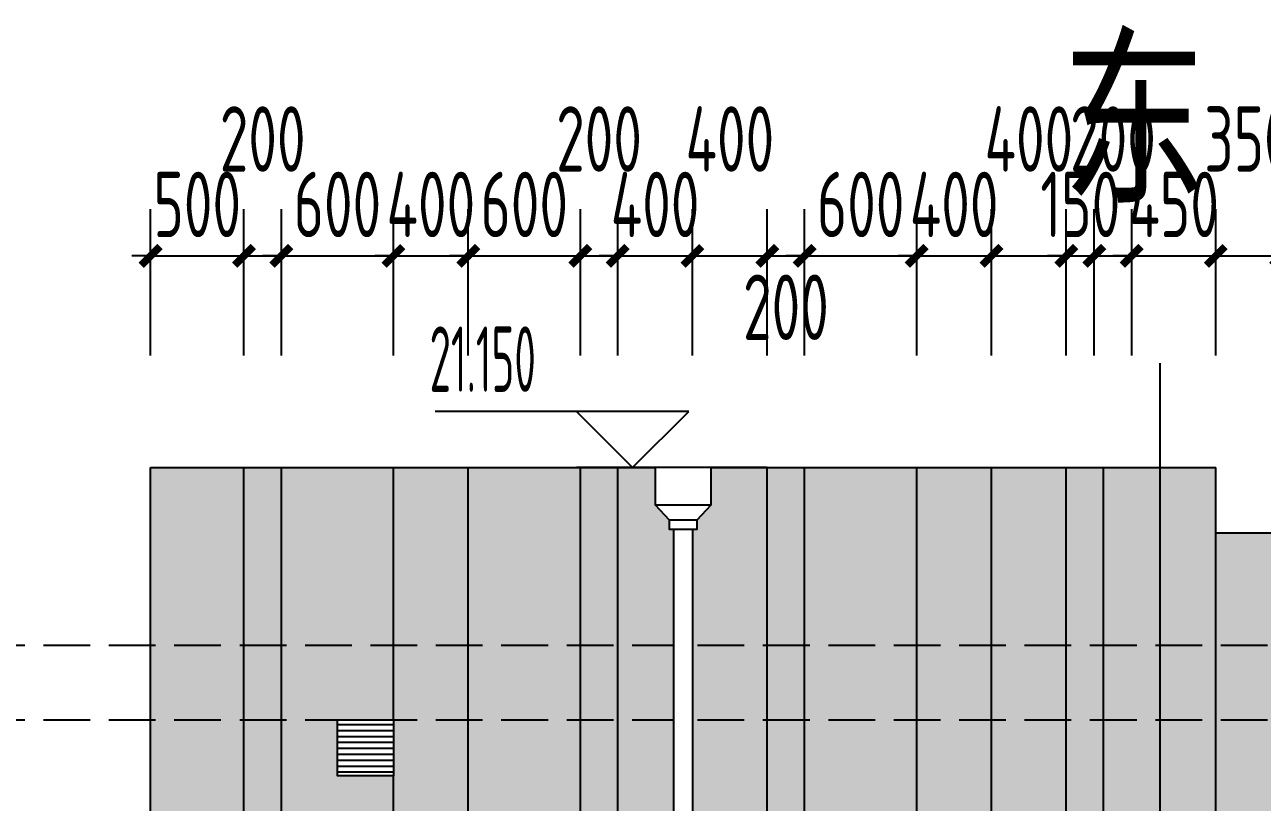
# Model space of a CAD drawing. Extents: x -863035 to 270371, y -8918 to 240488.
# Drawn here: x -26369 to -19747, y 151032 to 155190 of the extents above; entities that cross this region are included whole.
import ezdxf

# ---------------------------------------------------------------- set-up
doc = ezdxf.new("R2010")
doc.units = 0
doc.header["$LTSCALE"] = 1000
doc.header["$MEASUREMENT"] = 0
doc.linetypes.add('109-34 轴网$0$L1$0$$AUDIT_BAD_LTYPE1', pattern=[0])
doc.linetypes.add('DASH', pattern=[0.35, 0.25, -0.1])
for name, color, linetype in [('01-标注_尺寸', 124, 'Continuous'), ('01-标注_标高', 200, 'Continuous'), ('02-TEXT_标注', 130, 'Continuous'), ('05-填充_156', 156, 'Continuous'), ('A-C_窗', 140, 'Continuous'), ('A_AXIS-轴线', 36, 'Continuous'), ('E-墙面分格', 146, 'Continuous'), ('E-立面轮廓', 241, 'Continuous')]:
    doc.layers.add(name, color=color, linetype=linetype)
doc.layers.add('04-不打印_辅助线', color=165, linetype='Continuous', plot=False)
doc.styles.add('_TCH_DIM', font='ROS1', dxfattribs={"width": 0.75, "bigfont": 'JD'})
doc.styles.add('_TCH_DIM_T3', font='ROS1', dxfattribs={"width": 0.75, "bigfont": 'JD'})
doc.styles.add('_TCH_LABEL', font='', dxfattribs={"width": 0.75})
doc.styles.get('_TCH_LABEL').set_extended_font_data('SimSun')
doc.dimstyles.new('_TCH_ARCH&&100', dxfattribs={"dimtxt": 350, "dimasz": 100, "dimexe": 250, "dimexo": 300, "dimgap": 100, "dimtad": 1, "dimdec": 0, "dimzin": 0, "dimdsep": 46, "dimtxsty": '_TCH_DIM_T3', "dimblk": 'ARCHTICK', "dimcen": 0.09, "dimclrt": 7, "dimazin": 2, "dimtfac": 1, "dimtdec": 0, "dimtix": 1, "dimtmove": 2, "dimatfit": 3, "dimfxl": 0, "dimtolj": 1, "dimtzin": 0, "dimarcsym": 0})

# ---------------------------------------------------------------- blocks, each defined once
blk = doc.blocks.new('DQPOKDAIPOEWA')
at = {"linetype": '109-34 轴网$0$L1$0$$AUDIT_BAD_LTYPE1'}
blk.add_wipeout([(99294.7, 262836.7), (99294.7, 262536.7), (99594.7, 262536.7), (99594.7, 262836.7)], dxfattribs=at)
at = {"layer": 'A-C_窗'}
h = blk.add_hatch(dxfattribs=at)
h.set_pattern_fill('ANSI31', color=256, scale=20, angle=135)
h.set_pattern_definition([(180, (0, -3e-11), (2e-14, -31.75), [])])
h.paths.add_polyline_path([(99294.7, 262836.7), (99594.7, 262836.7), (99594.7, 262536.7), (99294.7, 262536.7)])
blk.add_lwpolyline([(99294.7, 262836.7), (99594.7, 262836.7), (99594.7, 262536.7), (99294.7, 262536.7)], close=True, dxfattribs=at)
blk = doc.blocks.new('_RAINH')
blk.add_lwpolyline([(-150, 0), (-150, -200), (150, -200), (150, 0)], close=True)
for points in [[(-150, -200), (-75, -280), (75, -280), (150, -200)], [(-75, -280), (-75, -330), (75, -330), (75, -280)]]:
    blk.add_lwpolyline(points)
blk = doc.blocks.new('_ArchTick')
at = {"color": 0, "linetype": 'ByBlock', "const_width": 0.4}
blk.add_lwpolyline([(-0.5, -0.5), (0.5, 0.5)], dxfattribs=at)
blk = doc.blocks.new('*D1372')
at = {"layer": '01-标注_尺寸', "color": 0, "linetype": '109-34 轴网$0$L1$0$$AUDIT_BAD_LTYPE1', "lineweight": -2, "transparency": 16777216}
for p, q in [((-25695.7, 153421.9), (-25695.7, 154204.3)), ((-25195.7, 153421.9), (-25195.7, 154204.3)), ((-25695.7, 153954.3), (-25795.7, 153954.3)), ((-25695.7, 153954.3), (-25195.7, 153954.3)), ((-25195.7, 153954.3), (-25095.7, 153954.3))]:
    blk.add_line(p, q, dxfattribs=at)
at = {"layer": 'Defpoints', "color": 0, "linetype": '109-34 轴网$0$L1$0$$AUDIT_BAD_LTYPE1', "transparency": 16777216}
for p in [(-25195.7, 153954.3), (-25695.7, 153121.9), (-25195.7, 153121.9)]:
    blk.add_point(p, dxfattribs=at)
at = {"layer": '01-标注_尺寸', "color": 0, "linetype": '109-34 轴网$0$L1$0$$AUDIT_BAD_LTYPE1', "lineweight": -2, "transparency": 16777216, "xscale": 100, "yscale": 100, "zscale": 100}
blk.add_blockref('_ArchTick', (-25695.7, 153954.3), dxfattribs=at)
at = {"layer": '01-标注_尺寸', "color": 0, "linetype": '109-34 轴网$0$L1$0$$AUDIT_BAD_LTYPE1', "lineweight": -2, "transparency": 16777216, "xscale": 100, "yscale": 100, "zscale": 100, "rotation": 180}
blk.add_blockref('_ArchTick', (-25195.7, 153954.3), dxfattribs=at)
at = {"layer": '01-标注_尺寸', "color": 7, "linetype": '109-34 轴网$0$L1$0$$AUDIT_BAD_LTYPE1', "transparency": 16777216, "insert": (-25445.7, 154229.3), "char_height": 350, "attachment_point": 5, "style": '_TCH_DIM_T3'}
blk.add_mtext('\\A1;500', dxfattribs=at)
blk = doc.blocks.new('*D1373')
at = {"layer": '01-标注_尺寸', "color": 0, "linetype": '109-34 轴网$0$L1$0$$AUDIT_BAD_LTYPE1', "lineweight": -2, "transparency": 16777216}
for p, q in [((-25195.7, 153421.9), (-25195.7, 154204.3)), ((-24995.7, 153421.9), (-24995.7, 154204.3)), ((-25195.7, 153954.3), (-24995.7, 153954.3))]:
    blk.add_line(p, q, dxfattribs=at)
at = {"layer": 'Defpoints', "color": 0, "linetype": '109-34 轴网$0$L1$0$$AUDIT_BAD_LTYPE1', "transparency": 16777216}
for p in [(-24995.7, 153954.3), (-25195.7, 153121.9), (-24995.7, 153121.9)]:
    blk.add_point(p, dxfattribs=at)
at = {"layer": '01-标注_尺寸', "color": 0, "linetype": '109-34 轴网$0$L1$0$$AUDIT_BAD_LTYPE1', "lineweight": -2, "transparency": 16777216, "xscale": 100, "yscale": 100, "zscale": 100, "rotation": 180}
blk.add_blockref('_ArchTick', (-25195.7, 153954.3), dxfattribs=at)
at = {"layer": '01-标注_尺寸', "color": 0, "linetype": '109-34 轴网$0$L1$0$$AUDIT_BAD_LTYPE1', "lineweight": -2, "transparency": 16777216, "xscale": 100, "yscale": 100, "zscale": 100}
blk.add_blockref('_ArchTick', (-24995.7, 153954.3), dxfattribs=at)
at = {"layer": '01-标注_尺寸', "color": 7, "linetype": '109-34 轴网$0$L1$0$$AUDIT_BAD_LTYPE1', "transparency": 16777216, "insert": (-25095.7, 154579.3), "char_height": 350, "attachment_point": 5, "style": '_TCH_DIM_T3'}
blk.add_mtext('\\A1;200', dxfattribs=at)
blk = doc.blocks.new('*D1374')
at = {"layer": '01-标注_尺寸', "color": 0, "linetype": '109-34 轴网$0$L1$0$$AUDIT_BAD_LTYPE1', "lineweight": -2, "transparency": 16777216}
for p, q in [((-24995.7, 153421.9), (-24995.7, 154204.3)), ((-24395.7, 153421.9), (-24395.7, 154204.3)), ((-24995.7, 153954.3), (-25095.7, 153954.3)), ((-24995.7, 153954.3), (-24395.7, 153954.3)), ((-24395.7, 153954.3), (-24295.7, 153954.3))]:
    blk.add_line(p, q, dxfattribs=at)
at = {"layer": 'Defpoints', "color": 0, "linetype": '109-34 轴网$0$L1$0$$AUDIT_BAD_LTYPE1', "transparency": 16777216}
for p in [(-24395.7, 153954.3), (-24995.7, 153121.9), (-24395.7, 153121.9)]:
    blk.add_point(p, dxfattribs=at)
at = {"layer": '01-标注_尺寸', "color": 0, "linetype": '109-34 轴网$0$L1$0$$AUDIT_BAD_LTYPE1', "lineweight": -2, "transparency": 16777216, "xscale": 100, "yscale": 100, "zscale": 100}
blk.add_blockref('_ArchTick', (-24995.7, 153954.3), dxfattribs=at)
at = {"layer": '01-标注_尺寸', "color": 0, "linetype": '109-34 轴网$0$L1$0$$AUDIT_BAD_LTYPE1', "lineweight": -2, "transparency": 16777216, "xscale": 100, "yscale": 100, "zscale": 100, "rotation": 180}
blk.add_blockref('_ArchTick', (-24395.7, 153954.3), dxfattribs=at)
at = {"layer": '01-标注_尺寸', "color": 7, "linetype": '109-34 轴网$0$L1$0$$AUDIT_BAD_LTYPE1', "transparency": 16777216, "insert": (-24695.7, 154229.3), "char_height": 350, "attachment_point": 5, "style": '_TCH_DIM_T3'}
blk.add_mtext('\\A1;600', dxfattribs=at)
blk = doc.blocks.new('*D1375')
at = {"layer": '01-标注_尺寸', "color": 0, "linetype": '109-34 轴网$0$L1$0$$AUDIT_BAD_LTYPE1', "lineweight": -2, "transparency": 16777216}
for p, q in [((-24395.7, 153421.9), (-24395.7, 154204.3)), ((-23995.7, 153421.9), (-23995.7, 154204.3)), ((-24395.7, 153954.3), (-24495.7, 153954.3)), ((-24395.7, 153954.3), (-23995.7, 153954.3)), ((-23995.7, 153954.3), (-23895.7, 153954.3))]:
    blk.add_line(p, q, dxfattribs=at)
at = {"layer": 'Defpoints', "color": 0, "linetype": '109-34 轴网$0$L1$0$$AUDIT_BAD_LTYPE1', "transparency": 16777216}
for p in [(-23995.7, 153954.3), (-24395.7, 153121.9), (-23995.7, 153121.9)]:
    blk.add_point(p, dxfattribs=at)
at = {"layer": '01-标注_尺寸', "color": 0, "linetype": '109-34 轴网$0$L1$0$$AUDIT_BAD_LTYPE1', "lineweight": -2, "transparency": 16777216, "xscale": 100, "yscale": 100, "zscale": 100}
blk.add_blockref('_ArchTick', (-24395.7, 153954.3), dxfattribs=at)
at = {"layer": '01-标注_尺寸', "color": 0, "linetype": '109-34 轴网$0$L1$0$$AUDIT_BAD_LTYPE1', "lineweight": -2, "transparency": 16777216, "xscale": 100, "yscale": 100, "zscale": 100, "rotation": 180}
blk.add_blockref('_ArchTick', (-23995.7, 153954.3), dxfattribs=at)
at = {"layer": '01-标注_尺寸', "color": 7, "linetype": '109-34 轴网$0$L1$0$$AUDIT_BAD_LTYPE1', "transparency": 16777216, "insert": (-24195.7, 154229.3), "char_height": 350, "attachment_point": 5, "style": '_TCH_DIM_T3'}
blk.add_mtext('\\A1;400', dxfattribs=at)
blk = doc.blocks.new('*D1376')
at = {"layer": '01-标注_尺寸', "color": 0, "linetype": '109-34 轴网$0$L1$0$$AUDIT_BAD_LTYPE1', "lineweight": -2, "transparency": 16777216}
for p, q in [((-23995.7, 153421.9), (-23995.7, 154204.3)), ((-23395.7, 153421.9), (-23395.7, 154204.3)), ((-23995.7, 153954.3), (-24095.7, 153954.3)), ((-23995.7, 153954.3), (-23395.7, 153954.3)), ((-23395.7, 153954.3), (-23295.7, 153954.3))]:
    blk.add_line(p, q, dxfattribs=at)
at = {"layer": 'Defpoints', "color": 0, "linetype": '109-34 轴网$0$L1$0$$AUDIT_BAD_LTYPE1', "transparency": 16777216}
for p in [(-23395.7, 153954.3), (-23995.7, 153121.9), (-23395.7, 153121.9)]:
    blk.add_point(p, dxfattribs=at)
at = {"layer": '01-标注_尺寸', "color": 0, "linetype": '109-34 轴网$0$L1$0$$AUDIT_BAD_LTYPE1', "lineweight": -2, "transparency": 16777216, "xscale": 100, "yscale": 100, "zscale": 100}
blk.add_blockref('_ArchTick', (-23995.7, 153954.3), dxfattribs=at)
at = {"layer": '01-标注_尺寸', "color": 0, "linetype": '109-34 轴网$0$L1$0$$AUDIT_BAD_LTYPE1', "lineweight": -2, "transparency": 16777216, "xscale": 100, "yscale": 100, "zscale": 100, "rotation": 180}
blk.add_blockref('_ArchTick', (-23395.7, 153954.3), dxfattribs=at)
at = {"layer": '01-标注_尺寸', "color": 7, "linetype": '109-34 轴网$0$L1$0$$AUDIT_BAD_LTYPE1', "transparency": 16777216, "insert": (-23695.7, 154229.3), "char_height": 350, "attachment_point": 5, "style": '_TCH_DIM_T3'}
blk.add_mtext('\\A1;600', dxfattribs=at)
blk = doc.blocks.new('*D1377')
at = {"layer": '01-标注_尺寸', "color": 0, "linetype": '109-34 轴网$0$L1$0$$AUDIT_BAD_LTYPE1', "lineweight": -2, "transparency": 16777216}
for p, q in [((-23395.7, 153421.9), (-23395.7, 154204.3)), ((-23195.7, 153421.9), (-23195.7, 154204.3)), ((-23395.7, 153954.3), (-23195.7, 153954.3))]:
    blk.add_line(p, q, dxfattribs=at)
at = {"layer": 'Defpoints', "color": 0, "linetype": '109-34 轴网$0$L1$0$$AUDIT_BAD_LTYPE1', "transparency": 16777216}
for p in [(-23195.7, 153954.3), (-23395.7, 153121.9), (-23195.7, 153121.9)]:
    blk.add_point(p, dxfattribs=at)
at = {"layer": '01-标注_尺寸', "color": 0, "linetype": '109-34 轴网$0$L1$0$$AUDIT_BAD_LTYPE1', "lineweight": -2, "transparency": 16777216, "xscale": 100, "yscale": 100, "zscale": 100, "rotation": 180}
blk.add_blockref('_ArchTick', (-23395.7, 153954.3), dxfattribs=at)
at = {"layer": '01-标注_尺寸', "color": 0, "linetype": '109-34 轴网$0$L1$0$$AUDIT_BAD_LTYPE1', "lineweight": -2, "transparency": 16777216, "xscale": 100, "yscale": 100, "zscale": 100}
blk.add_blockref('_ArchTick', (-23195.7, 153954.3), dxfattribs=at)
at = {"layer": '01-标注_尺寸', "color": 7, "linetype": '109-34 轴网$0$L1$0$$AUDIT_BAD_LTYPE1', "transparency": 16777216, "insert": (-23295.7, 154579.3), "char_height": 350, "attachment_point": 5, "style": '_TCH_DIM_T3'}
blk.add_mtext('\\A1;200', dxfattribs=at)
blk = doc.blocks.new('*D1378')
at = {"layer": '01-标注_尺寸', "color": 0, "linetype": '109-34 轴网$0$L1$0$$AUDIT_BAD_LTYPE1', "lineweight": -2, "transparency": 16777216}
for p, q in [((-23195.7, 153421.9), (-23195.7, 154204.3)), ((-22795.7, 153421.9), (-22795.7, 154204.3)), ((-23195.7, 153954.3), (-23295.7, 153954.3)), ((-23195.7, 153954.3), (-22795.7, 153954.3)), ((-22795.7, 153954.3), (-22695.7, 153954.3))]:
    blk.add_line(p, q, dxfattribs=at)
at = {"layer": 'Defpoints', "color": 0, "linetype": '109-34 轴网$0$L1$0$$AUDIT_BAD_LTYPE1', "transparency": 16777216}
for p in [(-22795.7, 153954.3), (-23195.7, 153121.9), (-22795.7, 153121.9)]:
    blk.add_point(p, dxfattribs=at)
at = {"layer": '01-标注_尺寸', "color": 0, "linetype": '109-34 轴网$0$L1$0$$AUDIT_BAD_LTYPE1', "lineweight": -2, "transparency": 16777216, "xscale": 100, "yscale": 100, "zscale": 100}
blk.add_blockref('_ArchTick', (-23195.7, 153954.3), dxfattribs=at)
at = {"layer": '01-标注_尺寸', "color": 0, "linetype": '109-34 轴网$0$L1$0$$AUDIT_BAD_LTYPE1', "lineweight": -2, "transparency": 16777216, "xscale": 100, "yscale": 100, "zscale": 100, "rotation": 180}
blk.add_blockref('_ArchTick', (-22795.7, 153954.3), dxfattribs=at)
at = {"layer": '01-标注_尺寸', "color": 7, "linetype": '109-34 轴网$0$L1$0$$AUDIT_BAD_LTYPE1', "transparency": 16777216, "insert": (-22995.7, 154229.3), "char_height": 350, "attachment_point": 5, "style": '_TCH_DIM_T3'}
blk.add_mtext('\\A1;400', dxfattribs=at)
blk = doc.blocks.new('*D1379')
at = {"layer": '01-标注_尺寸', "color": 0, "linetype": '109-34 轴网$0$L1$0$$AUDIT_BAD_LTYPE1', "lineweight": -2, "transparency": 16777216}
for p, q in [((-22795.7, 153421.9), (-22795.7, 154204.3)), ((-22395.7, 153421.9), (-22395.7, 154204.3)), ((-22795.7, 153954.3), (-22395.7, 153954.3))]:
    blk.add_line(p, q, dxfattribs=at)
at = {"layer": 'Defpoints', "color": 0, "linetype": '109-34 轴网$0$L1$0$$AUDIT_BAD_LTYPE1', "transparency": 16777216}
for p in [(-22395.7, 153954.3), (-22795.7, 153121.9), (-22395.7, 153121.9)]:
    blk.add_point(p, dxfattribs=at)
at = {"layer": '01-标注_尺寸', "color": 0, "linetype": '109-34 轴网$0$L1$0$$AUDIT_BAD_LTYPE1', "lineweight": -2, "transparency": 16777216, "xscale": 100, "yscale": 100, "zscale": 100, "rotation": 180}
blk.add_blockref('_ArchTick', (-22795.7, 153954.3), dxfattribs=at)
at = {"layer": '01-标注_尺寸', "color": 0, "linetype": '109-34 轴网$0$L1$0$$AUDIT_BAD_LTYPE1', "lineweight": -2, "transparency": 16777216, "xscale": 100, "yscale": 100, "zscale": 100}
blk.add_blockref('_ArchTick', (-22395.7, 153954.3), dxfattribs=at)
at = {"layer": '01-标注_尺寸', "color": 7, "linetype": '109-34 轴网$0$L1$0$$AUDIT_BAD_LTYPE1', "transparency": 16777216, "insert": (-22595.7, 154579.3), "char_height": 350, "attachment_point": 5, "style": '_TCH_DIM_T3'}
blk.add_mtext('\\A1;400', dxfattribs=at)
blk = doc.blocks.new('*D1380')
at = {"layer": '01-标注_尺寸', "color": 0, "linetype": '109-34 轴网$0$L1$0$$AUDIT_BAD_LTYPE1', "lineweight": -2, "transparency": 16777216}
for p, q in [((-22395.7, 153421.9), (-22395.7, 154204.3)), ((-22195.7, 153421.9), (-22195.7, 154204.3)), ((-22395.7, 153954.3), (-22195.7, 153954.3))]:
    blk.add_line(p, q, dxfattribs=at)
at = {"layer": 'Defpoints', "color": 0, "linetype": '109-34 轴网$0$L1$0$$AUDIT_BAD_LTYPE1', "transparency": 16777216}
for p in [(-22195.7, 153954.3), (-22395.7, 153121.9), (-22195.7, 153121.9)]:
    blk.add_point(p, dxfattribs=at)
at = {"layer": '01-标注_尺寸', "color": 0, "linetype": '109-34 轴网$0$L1$0$$AUDIT_BAD_LTYPE1', "lineweight": -2, "transparency": 16777216, "xscale": 100, "yscale": 100, "zscale": 100, "rotation": 180}
blk.add_blockref('_ArchTick', (-22395.7, 153954.3), dxfattribs=at)
at = {"layer": '01-标注_尺寸', "color": 0, "linetype": '109-34 轴网$0$L1$0$$AUDIT_BAD_LTYPE1', "lineweight": -2, "transparency": 16777216, "xscale": 100, "yscale": 100, "zscale": 100}
blk.add_blockref('_ArchTick', (-22195.7, 153954.3), dxfattribs=at)
at = {"layer": '01-标注_尺寸', "color": 7, "linetype": '109-34 轴网$0$L1$0$$AUDIT_BAD_LTYPE1', "transparency": 16777216, "insert": (-22295.7, 153679.3), "char_height": 350, "attachment_point": 5, "style": '_TCH_DIM_T3'}
blk.add_mtext('\\A1;200', dxfattribs=at)
blk = doc.blocks.new('*D1381')
at = {"layer": '01-标注_尺寸', "color": 0, "linetype": '109-34 轴网$0$L1$0$$AUDIT_BAD_LTYPE1', "lineweight": -2, "transparency": 16777216}
for p, q in [((-22195.7, 153421.9), (-22195.7, 154204.3)), ((-21595.7, 153421.9), (-21595.7, 154204.3)), ((-22195.7, 153954.3), (-22295.7, 153954.3)), ((-22195.7, 153954.3), (-21595.7, 153954.3)), ((-21595.7, 153954.3), (-21495.7, 153954.3))]:
    blk.add_line(p, q, dxfattribs=at)
at = {"layer": 'Defpoints', "color": 0, "linetype": '109-34 轴网$0$L1$0$$AUDIT_BAD_LTYPE1', "transparency": 16777216}
for p in [(-21595.7, 153954.3), (-22195.7, 153121.9), (-21595.7, 153121.9)]:
    blk.add_point(p, dxfattribs=at)
at = {"layer": '01-标注_尺寸', "color": 0, "linetype": '109-34 轴网$0$L1$0$$AUDIT_BAD_LTYPE1', "lineweight": -2, "transparency": 16777216, "xscale": 100, "yscale": 100, "zscale": 100}
blk.add_blockref('_ArchTick', (-22195.7, 153954.3), dxfattribs=at)
at = {"layer": '01-标注_尺寸', "color": 0, "linetype": '109-34 轴网$0$L1$0$$AUDIT_BAD_LTYPE1', "lineweight": -2, "transparency": 16777216, "xscale": 100, "yscale": 100, "zscale": 100, "rotation": 180}
blk.add_blockref('_ArchTick', (-21595.7, 153954.3), dxfattribs=at)
at = {"layer": '01-标注_尺寸', "color": 7, "linetype": '109-34 轴网$0$L1$0$$AUDIT_BAD_LTYPE1', "transparency": 16777216, "insert": (-21895.7, 154229.3), "char_height": 350, "attachment_point": 5, "style": '_TCH_DIM_T3'}
blk.add_mtext('\\A1;600', dxfattribs=at)
blk = doc.blocks.new('*D1382')
at = {"layer": '01-标注_尺寸', "color": 0, "linetype": '109-34 轴网$0$L1$0$$AUDIT_BAD_LTYPE1', "lineweight": -2, "transparency": 16777216}
for p, q in [((-21595.7, 153421.9), (-21595.7, 154204.3)), ((-21195.7, 153421.9), (-21195.7, 154204.3)), ((-21595.7, 153954.3), (-21695.7, 153954.3)), ((-21595.7, 153954.3), (-21195.7, 153954.3)), ((-21195.7, 153954.3), (-21095.7, 153954.3))]:
    blk.add_line(p, q, dxfattribs=at)
at = {"layer": 'Defpoints', "color": 0, "linetype": '109-34 轴网$0$L1$0$$AUDIT_BAD_LTYPE1', "transparency": 16777216}
for p in [(-21195.7, 153954.3), (-21595.7, 153121.9), (-21195.7, 153121.9)]:
    blk.add_point(p, dxfattribs=at)
at = {"layer": '01-标注_尺寸', "color": 0, "linetype": '109-34 轴网$0$L1$0$$AUDIT_BAD_LTYPE1', "lineweight": -2, "transparency": 16777216, "xscale": 100, "yscale": 100, "zscale": 100}
blk.add_blockref('_ArchTick', (-21595.7, 153954.3), dxfattribs=at)
at = {"layer": '01-标注_尺寸', "color": 0, "linetype": '109-34 轴网$0$L1$0$$AUDIT_BAD_LTYPE1', "lineweight": -2, "transparency": 16777216, "xscale": 100, "yscale": 100, "zscale": 100, "rotation": 180}
blk.add_blockref('_ArchTick', (-21195.7, 153954.3), dxfattribs=at)
at = {"layer": '01-标注_尺寸', "color": 7, "linetype": '109-34 轴网$0$L1$0$$AUDIT_BAD_LTYPE1', "transparency": 16777216, "insert": (-21395.7, 154229.3), "char_height": 350, "attachment_point": 5, "style": '_TCH_DIM_T3'}
blk.add_mtext('\\A1;400', dxfattribs=at)
blk = doc.blocks.new('*D1383')
at = {"layer": '01-标注_尺寸', "color": 0, "linetype": '109-34 轴网$0$L1$0$$AUDIT_BAD_LTYPE1', "lineweight": -2, "transparency": 16777216}
for p, q in [((-21195.7, 153421.9), (-21195.7, 154204.3)), ((-20795.7, 153421.9), (-20795.7, 154204.3)), ((-21195.7, 153954.3), (-20795.7, 153954.3))]:
    blk.add_line(p, q, dxfattribs=at)
at = {"layer": 'Defpoints', "color": 0, "linetype": '109-34 轴网$0$L1$0$$AUDIT_BAD_LTYPE1', "transparency": 16777216}
for p in [(-20795.7, 153954.3), (-21195.7, 153121.9), (-20795.7, 153121.9)]:
    blk.add_point(p, dxfattribs=at)
at = {"layer": '01-标注_尺寸', "color": 0, "linetype": '109-34 轴网$0$L1$0$$AUDIT_BAD_LTYPE1', "lineweight": -2, "transparency": 16777216, "xscale": 100, "yscale": 100, "zscale": 100, "rotation": 180}
blk.add_blockref('_ArchTick', (-21195.7, 153954.3), dxfattribs=at)
at = {"layer": '01-标注_尺寸', "color": 0, "linetype": '109-34 轴网$0$L1$0$$AUDIT_BAD_LTYPE1', "lineweight": -2, "transparency": 16777216, "xscale": 100, "yscale": 100, "zscale": 100}
blk.add_blockref('_ArchTick', (-20795.7, 153954.3), dxfattribs=at)
at = {"layer": '01-标注_尺寸', "color": 7, "linetype": '109-34 轴网$0$L1$0$$AUDIT_BAD_LTYPE1', "transparency": 16777216, "insert": (-20995.7, 154579.3), "char_height": 350, "attachment_point": 5, "style": '_TCH_DIM_T3'}
blk.add_mtext('\\A1;400', dxfattribs=at)
blk = doc.blocks.new('*D1384')
at = {"layer": '01-标注_尺寸', "color": 0, "linetype": '109-34 轴网$0$L1$0$$AUDIT_BAD_LTYPE1', "lineweight": -2, "transparency": 16777216}
for p, q in [((-20795.7, 153421.9), (-20795.7, 154204.3)), ((-20645.7, 153421.9), (-20645.7, 154204.3)), ((-20795.7, 153954.3), (-20895.7, 153954.3)), ((-20795.7, 153954.3), (-20645.7, 153954.3)), ((-20645.7, 153954.3), (-20545.7, 153954.3))]:
    blk.add_line(p, q, dxfattribs=at)
at = {"layer": 'Defpoints', "color": 0, "linetype": '109-34 轴网$0$L1$0$$AUDIT_BAD_LTYPE1', "transparency": 16777216}
for p in [(-20645.7, 153954.3), (-20795.7, 153121.9), (-20645.7, 153121.9)]:
    blk.add_point(p, dxfattribs=at)
at = {"layer": '01-标注_尺寸', "color": 0, "linetype": '109-34 轴网$0$L1$0$$AUDIT_BAD_LTYPE1', "lineweight": -2, "transparency": 16777216, "xscale": 100, "yscale": 100, "zscale": 100}
blk.add_blockref('_ArchTick', (-20795.7, 153954.3), dxfattribs=at)
at = {"layer": '01-标注_尺寸', "color": 0, "linetype": '109-34 轴网$0$L1$0$$AUDIT_BAD_LTYPE1', "lineweight": -2, "transparency": 16777216, "xscale": 100, "yscale": 100, "zscale": 100, "rotation": 180}
blk.add_blockref('_ArchTick', (-20645.7, 153954.3), dxfattribs=at)
at = {"layer": '01-标注_尺寸', "color": 7, "linetype": '109-34 轴网$0$L1$0$$AUDIT_BAD_LTYPE1', "transparency": 16777216, "insert": (-20720.7, 154229.3), "char_height": 350, "attachment_point": 5, "style": '_TCH_DIM_T3'}
blk.add_mtext('\\A1;150', dxfattribs=at)
blk = doc.blocks.new('*D1385')
at = {"layer": '01-标注_尺寸', "color": 0, "linetype": '109-34 轴网$0$L1$0$$AUDIT_BAD_LTYPE1', "lineweight": -2, "transparency": 16777216}
for p, q in [((-20645.7, 153421.9), (-20645.7, 154204.3)), ((-20445.7, 153421.9), (-20445.7, 154204.3)), ((-20645.7, 153954.3), (-20445.7, 153954.3))]:
    blk.add_line(p, q, dxfattribs=at)
at = {"layer": 'Defpoints', "color": 0, "linetype": '109-34 轴网$0$L1$0$$AUDIT_BAD_LTYPE1', "transparency": 16777216}
for p in [(-20445.7, 153954.3), (-20645.7, 153121.9), (-20445.7, 153121.9)]:
    blk.add_point(p, dxfattribs=at)
at = {"layer": '01-标注_尺寸', "color": 0, "linetype": '109-34 轴网$0$L1$0$$AUDIT_BAD_LTYPE1', "lineweight": -2, "transparency": 16777216, "xscale": 100, "yscale": 100, "zscale": 100, "rotation": 180}
blk.add_blockref('_ArchTick', (-20645.7, 153954.3), dxfattribs=at)
at = {"layer": '01-标注_尺寸', "color": 0, "linetype": '109-34 轴网$0$L1$0$$AUDIT_BAD_LTYPE1', "lineweight": -2, "transparency": 16777216, "xscale": 100, "yscale": 100, "zscale": 100}
blk.add_blockref('_ArchTick', (-20445.7, 153954.3), dxfattribs=at)
at = {"layer": '01-标注_尺寸', "color": 7, "linetype": '109-34 轴网$0$L1$0$$AUDIT_BAD_LTYPE1', "transparency": 16777216, "insert": (-20545.7, 154579.3), "char_height": 350, "attachment_point": 5, "style": '_TCH_DIM_T3'}
blk.add_mtext('\\A1;200', dxfattribs=at)
blk = doc.blocks.new('*D1386')
at = {"layer": '01-标注_尺寸', "color": 0, "linetype": '109-34 轴网$0$L1$0$$AUDIT_BAD_LTYPE1', "lineweight": -2, "transparency": 16777216}
for p, q in [((-20445.7, 153421.9), (-20445.7, 154204.3)), ((-19995.7, 153421.9), (-19995.7, 154204.3)), ((-20445.7, 153954.3), (-20545.7, 153954.3)), ((-20445.7, 153954.3), (-19995.7, 153954.3)), ((-19995.7, 153954.3), (-19895.7, 153954.3))]:
    blk.add_line(p, q, dxfattribs=at)
at = {"layer": 'Defpoints', "color": 0, "linetype": '109-34 轴网$0$L1$0$$AUDIT_BAD_LTYPE1', "transparency": 16777216}
for p in [(-19995.7, 153954.3), (-20445.7, 153121.9), (-19995.7, 153121.9)]:
    blk.add_point(p, dxfattribs=at)
at = {"layer": '01-标注_尺寸', "color": 0, "linetype": '109-34 轴网$0$L1$0$$AUDIT_BAD_LTYPE1', "lineweight": -2, "transparency": 16777216, "xscale": 100, "yscale": 100, "zscale": 100}
blk.add_blockref('_ArchTick', (-20445.7, 153954.3), dxfattribs=at)
at = {"layer": '01-标注_尺寸', "color": 0, "linetype": '109-34 轴网$0$L1$0$$AUDIT_BAD_LTYPE1', "lineweight": -2, "transparency": 16777216, "xscale": 100, "yscale": 100, "zscale": 100, "rotation": 180}
blk.add_blockref('_ArchTick', (-19995.7, 153954.3), dxfattribs=at)
at = {"layer": '01-标注_尺寸', "color": 7, "linetype": '109-34 轴网$0$L1$0$$AUDIT_BAD_LTYPE1', "transparency": 16777216, "insert": (-20220.7, 154229.3), "char_height": 350, "attachment_point": 5, "style": '_TCH_DIM_T3'}
blk.add_mtext('\\A1;450', dxfattribs=at)
blk = doc.blocks.new('*D1387')
at = {"layer": '01-标注_尺寸', "color": 0, "linetype": '109-34 轴网$0$L1$0$$AUDIT_BAD_LTYPE1', "lineweight": -2, "transparency": 16777216}
for p, q in [((-19995.7, 153421.9), (-19995.7, 154204.3)), ((-19645.7, 153421.9), (-19645.7, 154204.3)), ((-19995.7, 153954.3), (-19645.7, 153954.3))]:
    blk.add_line(p, q, dxfattribs=at)
at = {"layer": 'Defpoints', "color": 0, "linetype": '109-34 轴网$0$L1$0$$AUDIT_BAD_LTYPE1', "transparency": 16777216}
for p in [(-19645.7, 153954.3), (-19995.7, 153121.9), (-19645.7, 153121.9)]:
    blk.add_point(p, dxfattribs=at)
at = {"layer": '01-标注_尺寸', "color": 0, "linetype": '109-34 轴网$0$L1$0$$AUDIT_BAD_LTYPE1', "lineweight": -2, "transparency": 16777216, "xscale": 100, "yscale": 100, "zscale": 100, "rotation": 180}
blk.add_blockref('_ArchTick', (-19995.7, 153954.3), dxfattribs=at)
at = {"layer": '01-标注_尺寸', "color": 0, "linetype": '109-34 轴网$0$L1$0$$AUDIT_BAD_LTYPE1', "lineweight": -2, "transparency": 16777216, "xscale": 100, "yscale": 100, "zscale": 100}
blk.add_blockref('_ArchTick', (-19645.7, 153954.3), dxfattribs=at)
at = {"layer": '01-标注_尺寸', "color": 7, "linetype": '109-34 轴网$0$L1$0$$AUDIT_BAD_LTYPE1', "transparency": 16777216, "insert": (-19820.7, 154579.3), "char_height": 350, "attachment_point": 5, "style": '_TCH_DIM_T3'}
blk.add_mtext('\\A1;350', dxfattribs=at)

msp = doc.modelspace()

# ---------------------------------------------------------------- hatches: boundary and pattern name
at = {"layer": '05-填充_156'}
h = msp.add_hatch(dxfattribs=at)
h.set_pattern_fill('天然石材', color=256, scale=50)
h.set_pattern_definition([(45, (-130598.99, -111274.96), (-176.77677, 176.77677), []), (45, (-130512.05, -111364.72), (-176.77677, 176.77677), [98.68425, -56.391])])
h.paths.add_polyline_path([(-54657.6, 152471.9), (-54657.6, 149371.9), (-49357.6, 149371.9), (-49357.6, 152471.9)])
h.paths.add_polyline_path([(-49357.6, 152821.9), (-49357.6, 149371.9), (-44557.6, 149371.9), (-44557.6, 152821.9)])
h.paths.add_polyline_path([(-39243.5, 152471.9), (-39243.5, 149371.9), (-34243.5, 149371.9), (-34243.5, 152471.9)])
h.paths.add_polyline_path([(-34243.5, 152821.9), (-34243.5, 149371.9), (-30743.5, 149371.9), (-30743.5, 152821.9)])
h.paths.add_polyline_path([(-25695.7, 152821.9), (-25695.7, 149371.9), (-19995.7, 149371.9), (-19995.7, 152821.9)])
h.paths.add_polyline_path([(-19995.7, 149371.9), (-18495.7, 149371.9), (-18495.7, 152471.9), (-19995.7, 152471.9)])
h.paths.add_polyline_path([(-18495.7, 149371.9), (-15595.7, 149371.9), (-15595.7, 152471.9), (-18495.7, 152471.9)])

# ---------------------------------------------------------------- linework, layer by layer
at = {"layer": '01-标注_标高'}
for p, q in [((-22816.1, 153121.9), (-24172.7, 153121.9)), ((-23116.1, 152821.9), (-23416.1, 153121.9))]:
    msp.add_line(p, q, dxfattribs=at)
at = {"layer": '04-不打印_辅助线', "linetype": 'DASH'}
for p, q in [((-57068.7, 151871.9), (-1154.2, 151871.9)), ((-57068.7, 151471.9), (-1154.2, 151471.9))]:
    msp.add_line(p, q, dxfattribs=at)
at = {"layer": 'A_AXIS-轴线', "ltscale": 0.4}
msp.add_line((-20295.7, 153379.8), (-20295.7, 148802.2), dxfattribs=at)
at = {"layer": 'E-墙面分格'}
for p, q in [((-25195.7, 150921.9), (-25195.7, 152821.9)), ((-24995.7, 150921.9), (-24995.7, 152821.9)), ((-24395.7, 150921.9), (-24395.7, 152821.9)), ((-23995.7, 150921.9), (-23995.7, 152821.9)), ((-23395.7, 150921.9), (-23395.7, 152821.9)), ((-23195.7, 150921.9), (-23195.7, 152821.9)), ((-22795.7, 150921.9), (-22795.7, 152821.9)), ((-22395.7, 150921.9), (-22395.7, 152821.9)), ((-22195.7, 150921.9), (-22195.7, 152821.9)), ((-21595.7, 150921.9), (-21595.7, 152821.9)), ((-21195.7, 150921.9), (-21195.7, 152821.9)), ((-21195.7, 150921.9), (-21195.7, 152821.9)), ((-20795.7, 150921.9), (-20795.7, 152821.9)), ((-20595.7, 150921.9), (-20595.7, 152821.9))]:
    msp.add_line(p, q, dxfattribs=at)
at = {"layer": 'E-立面轮廓'}
for p, q in [((-25695.7, 152821.9), (-19995.7, 152821.9)), ((-25695.7, 149071.9), (-25695.7, 152821.9)), ((-19995.7, 149071.9), (-19995.7, 152821.9)), ((-19995.7, 152471.9), (-15345.7, 152471.9))]:
    msp.add_line(p, q, dxfattribs=at)

# ---------------------------------------------------------------- texts
at = {"layer": '02-TEXT_标注', "style": '_TCH_DIM', "width": 0.5625}
msp.add_text('21.150', height=350, dxfattribs=at).set_placement((-24202.7, 153226.9))
at = {"layer": '04-不打印_辅助线', "style": '_TCH_LABEL', "width": 0.75}
msp.add_text('东', height=759.5, dxfattribs=at).set_placement((-20820.2, 154314))

# ---------------------------------------------------------------- dimensions: what is measured, and where the dimension line sits
at = {"layer": '01-标注_尺寸', "linetype": '109-34 轴网$0$L1$0$$AUDIT_BAD_LTYPE1'}
for base, p1, p2, picture, middle in [((-24995.7, 153954.3), (-25195.7, 153121.9), (-24995.7, 153121.9), '*D1373', (-25095.7, 154579.3)), ((-23195.7, 153954.3), (-23395.7, 153121.9), (-23195.7, 153121.9), '*D1377', (-23295.7, 154579.3)), ((-22395.7, 153954.3), (-22795.7, 153121.9), (-22395.7, 153121.9), '*D1379', (-22595.7, 154579.3)), ((-20795.7, 153954.3), (-21195.7, 153121.9), (-20795.7, 153121.9), '*D1383', (-20995.7, 154579.3)), ((-20445.7, 153954.3), (-20645.7, 153121.9), (-20445.7, 153121.9), '*D1385', (-20545.7, 154579.3)), ((-19645.7, 153954.3), (-19995.7, 153121.9), (-19645.7, 153121.9), '*D1387', (-19820.7, 154579.3)), ((-22195.7, 153954.3), (-22395.7, 153121.9), (-22195.7, 153121.9), '*D1380', (-22295.7, 153679.3))]:
    dim = msp.add_linear_dim(base=base, p1=p1, p2=p2, angle=0, dimstyle='_TCH_ARCH&&100', dxfattribs=at)
    dim.commit()
    dim.dimension.update_dxf_attribs({"geometry": picture, "text_midpoint": middle, "dimtype": 161})
for p1, p2, picture, middle in [((-25695.7, 153121.9), (-25195.7, 153121.9), '*D1372', (-25445.7, 154229.3)), ((-24995.7, 153121.9), (-24395.7, 153121.9), '*D1374', (-24695.7, 154229.3)), ((-24395.7, 153121.9), (-23995.7, 153121.9), '*D1375', (-24195.7, 154229.3)), ((-23995.7, 153121.9), (-23395.7, 153121.9), '*D1376', (-23695.7, 154229.3)), ((-23195.7, 153121.9), (-22795.7, 153121.9), '*D1378', (-22995.7, 154229.3)), ((-22195.7, 153121.9), (-21595.7, 153121.9), '*D1381', (-21895.7, 154229.3)), ((-21595.7, 153121.9), (-21195.7, 153121.9), '*D1382', (-21395.7, 154229.3)), ((-20795.7, 153121.9), (-20645.7, 153121.9), '*D1384', (-20720.7, 154229.3)), ((-20445.7, 153121.9), (-19995.7, 153121.9), '*D1386', (-20220.7, 154229.3))]:
    dim = msp.add_aligned_dim(p1=p1, p2=p2, distance=832.3, dimstyle='_TCH_ARCH&&100', dxfattribs=at)
    dim.commit()
    dim.dimension.update_dxf_attribs({"geometry": picture, "text_midpoint": middle})

# ---------------------------------------------------------------- next in the draw order: block references
at = {"linetype": '109-34 轴网$0$L1$0$$AUDIT_BAD_LTYPE1'}
msp.add_blockref('DQPOKDAIPOEWA', (-123990.5, -111364.7), dxfattribs=at)

# ---------------------------------------------------------------- next in the draw order: wipeouts: each hides what was drawn before it
msp.add_wipeout([(-22795.7, 152491.9), (-22795.7, 149071.9), (-22895.7, 149071.9), (-22895.7, 152491.9), (-22920.7, 152491.9), (-22920.7, 152541.9), (-22995.7, 152621.9), (-22995.7, 152821.9), (-22695.7, 152821.9), (-22695.7, 152621.9), (-22770.7, 152541.9), (-22770.7, 152491.9)], dxfattribs=at)

# ---------------------------------------------------------------- next in the draw order: linework, layer by layer
for p, q in [((-22895.7, 149071.9), (-22895.7, 152491.9)), ((-22795.7, 152491.9), (-22795.7, 149071.9))]:
    msp.add_line(p, q, dxfattribs=at)
at = {"layer": '01-标注_标高'}
for p, q in [((-23116.1, 152821.9), (-22816.1, 153121.9)), ((-22395.7, 152821.9), (-23416.1, 152821.9))]:
    msp.add_line(p, q, dxfattribs=at)

# ---------------------------------------------------------------- next in the draw order: block references
at = {"linetype": '109-34 轴网$0$L1$0$$AUDIT_BAD_LTYPE1'}
msp.add_blockref('_RAINH', (-22845.7, 152821.9), dxfattribs=at)

doc.saveas('drawing.dxf')
